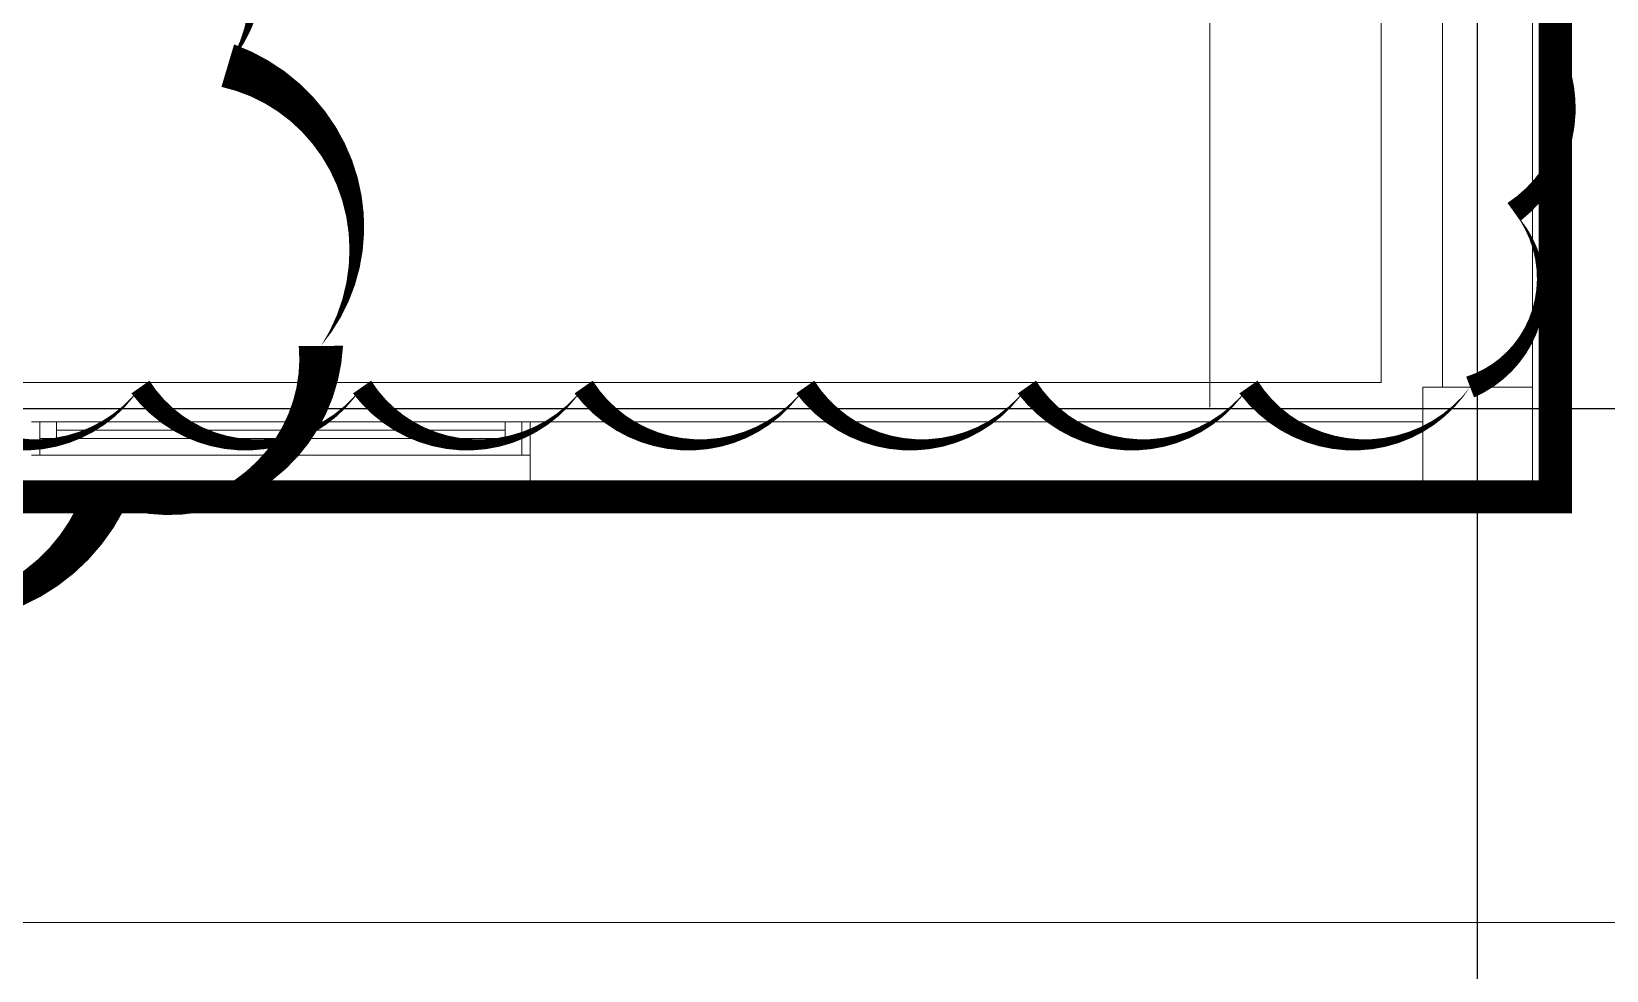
# Model space of a CAD drawing. Header units: metres. Extents: x 75097 to 220695, y -1557923 to -1361206.
# Drawn here: x 205363 to 210101, y -1471327 to -1468504 of the extents above; entities that cross this region are included whole.
import ezdxf

# ---------------------------------------------------------------- set-up
doc = ezdxf.new("R2010")
doc.units = ezdxf.units.M
doc.linetypes.add('DASHED2', pattern=[0.375, 0.25, -0.125])
doc.layers.get('0').update_dxf_attribs({"lineweight": 0})
for name, color, linetype, lineweight in [('A-100 - Copy$0$Aluminum', 8, 'Continuous', 0), ('A-100 - Copy$0$Medical Equipment and Furniture', 8, 'Continuous', 0), ('A-100 - Copy$0$Proj', 8, 'Continuous', 0), ('A-100 - Copy$0$Structure', 8, 'Continuous', 9), ('A-100 - Copy$0$Walls', 8, 'Continuous', 0), ('E-LG', 245, 'Continuous', 30)]:
    doc.layers.add(name, color=color, linetype=linetype, lineweight=lineweight)
doc.layers.add('A-100 - Copy$0$axes', color=8, linetype='Continuous')
doc.layers.add('E-POWR', color=7, linetype='Continuous', lineweight=9, true_color=0x4e7e3e)
doc.layers.add('REV 01', color=7, linetype='Continuous', lineweight=0, true_color=0xe41b4d)

# ---------------------------------------------------------------- blocks, each defined once
blk = doc.blocks.new('A-100 - Copy')
at = {"layer": 'A-100 - Copy$0$Aluminum'}
for p, q in [((206863.3, -1469677.7, 0), (205363.3, -1469677.7, 0)), ((205388.3, -1469777.7, 0), (205388.3, -1469677.7, 0)), ((205438.3, -1469727.7, 0), (205438.3, -1469677.7, 0)), ((206788.3, -1469727.7, -4.7), (206788.3, -1469677.7, -4.7)), ((206838.3, -1469777.7, -4.7), (206838.3, -1469677.7, -4.7)), ((206838.3, -1469727.7, 0), (205388.3, -1469727.7, 0)), ((205438.3, -1469702.7, 0), (206788.3, -1469702.7, 0)), ((206863.3, -1469777.7, 0), (205363.3, -1469777.7, 0))]:
    blk.add_line(p, q, dxfattribs=at)
at = {"layer": 'A-100 - Copy$0$axes'}
for p, q in [((209713.3, -1477297.4, 0), (209713.3, -1451192.7, 0)), ((209713.3, -1477297.4, 0), (209713.3, -1451192.7, 0)), ((215795, -1469637.7, 2.4), (83877.8, -1469637.7, 2.4))]:
    blk.add_line(p, q, dxfattribs=at)
at = {"layer": 'A-100 - Copy$0$Medical Equipment and Furniture'}
blk.add_line((208908.3, -1464852.7, 0), (208908.3, -1469632.7, 0), dxfattribs=at)
at = {"layer": 'A-100 - Copy$0$Proj'}
blk.add_line((205363.3, -1469902.7, 0), (206863.3, -1469902.7, 0), dxfattribs=at)
blk.add_lwpolyline([(188053.3, -1469902.7), (188053.3, -1471182.7), (211678.3, -1471182.7), (211678.3, -1453692.7), (188053.3, -1453692.7), (188053.3, -1454972.7)], dxfattribs=at)
at = {"layer": 'A-100 - Copy$0$Structure', "elevation": 0}
blk.add_lwpolyline([(209548.3, -1469572.7), (209878.3, -1469572.7), (209878.3, -1469902.7), (209548.3, -1469902.7)], close=True, dxfattribs=at)
at = {"layer": 'A-100 - Copy$0$Walls'}
for p, q in [((209608.3, -1464852.7, 0), (209608.3, -1469372.7, 0)), ((209608.3, -1467750.2, 0), (209608.3, -1469572.7, 0)), ((209878.3, -1467750.2, 0), (209878.3, -1469572.7, 0)), ((206863.3, -1469677.7, 0), (209548.3, -1469677.7, 0)), ((206863.3, -1469677.7, 0), (206863.3, -1469902.7, 0)), ((206863.3, -1469902.7, 0), (209548.3, -1469902.7, 0))]:
    blk.add_line(p, q, dxfattribs=at)

msp = doc.modelspace()

# ---------------------------------------------------------------- linework, layer by layer
at = {"layer": 'E-POWR', "color": 240, "linetype": 'DASHED2', "ltscale": 500, "true_color": 0xf10e52, "const_width": 100, "elevation": 0}
msp.add_lwpolyline([(159393.3, -1448612.7), (159393.3, -1454972.7), (147820.4, -1454991.2), (147948, -1460991.2), (148420.5, -1460972.7), (148420.5, -1466760.4), (151756.7, -1466760.4), (151498.3, -1475532.7), (159048.3, -1475532.7), (159048.3, -1476893.7), (174041.3, -1476822.7), (174041.3, -1469902.7), (209947.3, -1469902.7), (209947.3, -1454972.7), (173995.3, -1454972.7), (173978.3, -1451323.8), (179573.3, -1451323.8), (179573.3, -1448020.8), (173978.3, -1448045.7)], dxfattribs=at)
at = {"layer": 'E-POWR', "const_width": 3, "elevation": 0}
msp.add_lwpolyline([(195487.6, -1465036.2), (194396.3, -1465036.2), (194396.3, -1469493.1), (197281, -1469493.1), (199578.7, -1469496.5), (199578.7, -1465036.2), (204978.7, -1465036.2), (204978.7, -1469559.1), (209423.4, -1469559.1), (209423.4, -1465157.9), (209423.4, -1465037.3), (206728.8, -1465037.3)], dxfattribs=at)

# ---------------------------------------------------------------- next in the draw order: block references
msp.add_blockref('A-100 - Copy', (0, 0))

# ---------------------------------------------------------------- next in the draw order: linework, layer by layer
at = {"layer": 'E-LG', "color": 240, "true_color": 0xed1254}
msp.add_lwpolyline([(199579.9, -1467356.1, 0, 133.3, 0.520567), (199989.1, -1468553.5, 0, 133.3, 0.520567), (200538.8, -1469703.7, 0, 133.3, 0.520567), (201543.1, -1470110, 0, 133.3, 0.520567), (202535.7, -1470110, 0, 133.3, 0.520567), (203629.4, -1470110, 0, 133.3, 0.520567), (204658.4, -1470091.5, 0, 133.3, 0.520567), (205579.5, -1469916.5, 0, 133.3, 0.520567), (206233.9, -1469449.1, 0, 133.3, 0.520567), (205953.7, -1468606.2, 0, 133.3, 0.520567), (205728.3, -1467928.1, 0, 133.3, 0.520567), (205214.8, -1467496.4, 0, 133.3, 0.520567), (204397.3, -1467356.1, 0, 133.3, 0.520567), (203137.6, -1467356.1, 0, 133.3, 0.520567), (201874.2, -1467356.1, 0, 133.3, 0.520567), (200820.3, -1467356.1, 0, 133.3, 0.520567)], format="xyseb", close=True, dxfattribs=at)
at = {"layer": 'REV 01', "color": 3}
msp.add_lwpolyline([(209730.1, -1463046.8, 0, 66.7, -0.520567), (209740.4, -1463713.4, 0, 66.7, -0.520567), (209750.8, -1464380, 0, 66.7, -0.520567), (209761.1, -1465046.6, 0, 66.7, -0.520567), (209771.4, -1465713.2, 0, 66.7, -0.520567), (209781.7, -1466379.8, 0, 66.7, -0.520567), (209792, -1467046.4, 0, 66.7, -0.520567), (209802.3, -1467713, 0, 66.7, -0.520567), (209812.6, -1468379.6, 0, 66.7, -0.520567), (209822.9, -1469046.2, 0, 66.7, -0.520567), (209691, -1469572.7, 0, 66.7, -0.520567), (209024.3, -1469572.7, 0, 66.7, -0.520567), (208357.6, -1469572.7, 0, 66.7, -0.520567), (207690.9, -1469572.7, 0, 66.7, -0.520567), (207024.2, -1469572.7, 0, 66.7, -0.520567), (206357.6, -1469572.7, 0, 66.7, -0.520567), (205690.9, -1469572.7, 0, 66.7, -0.520567), (205024.2, -1469572.7, 0, 66.7, -0.520567)], format="xyseb", dxfattribs=at)

doc.saveas('drawing.dxf')
